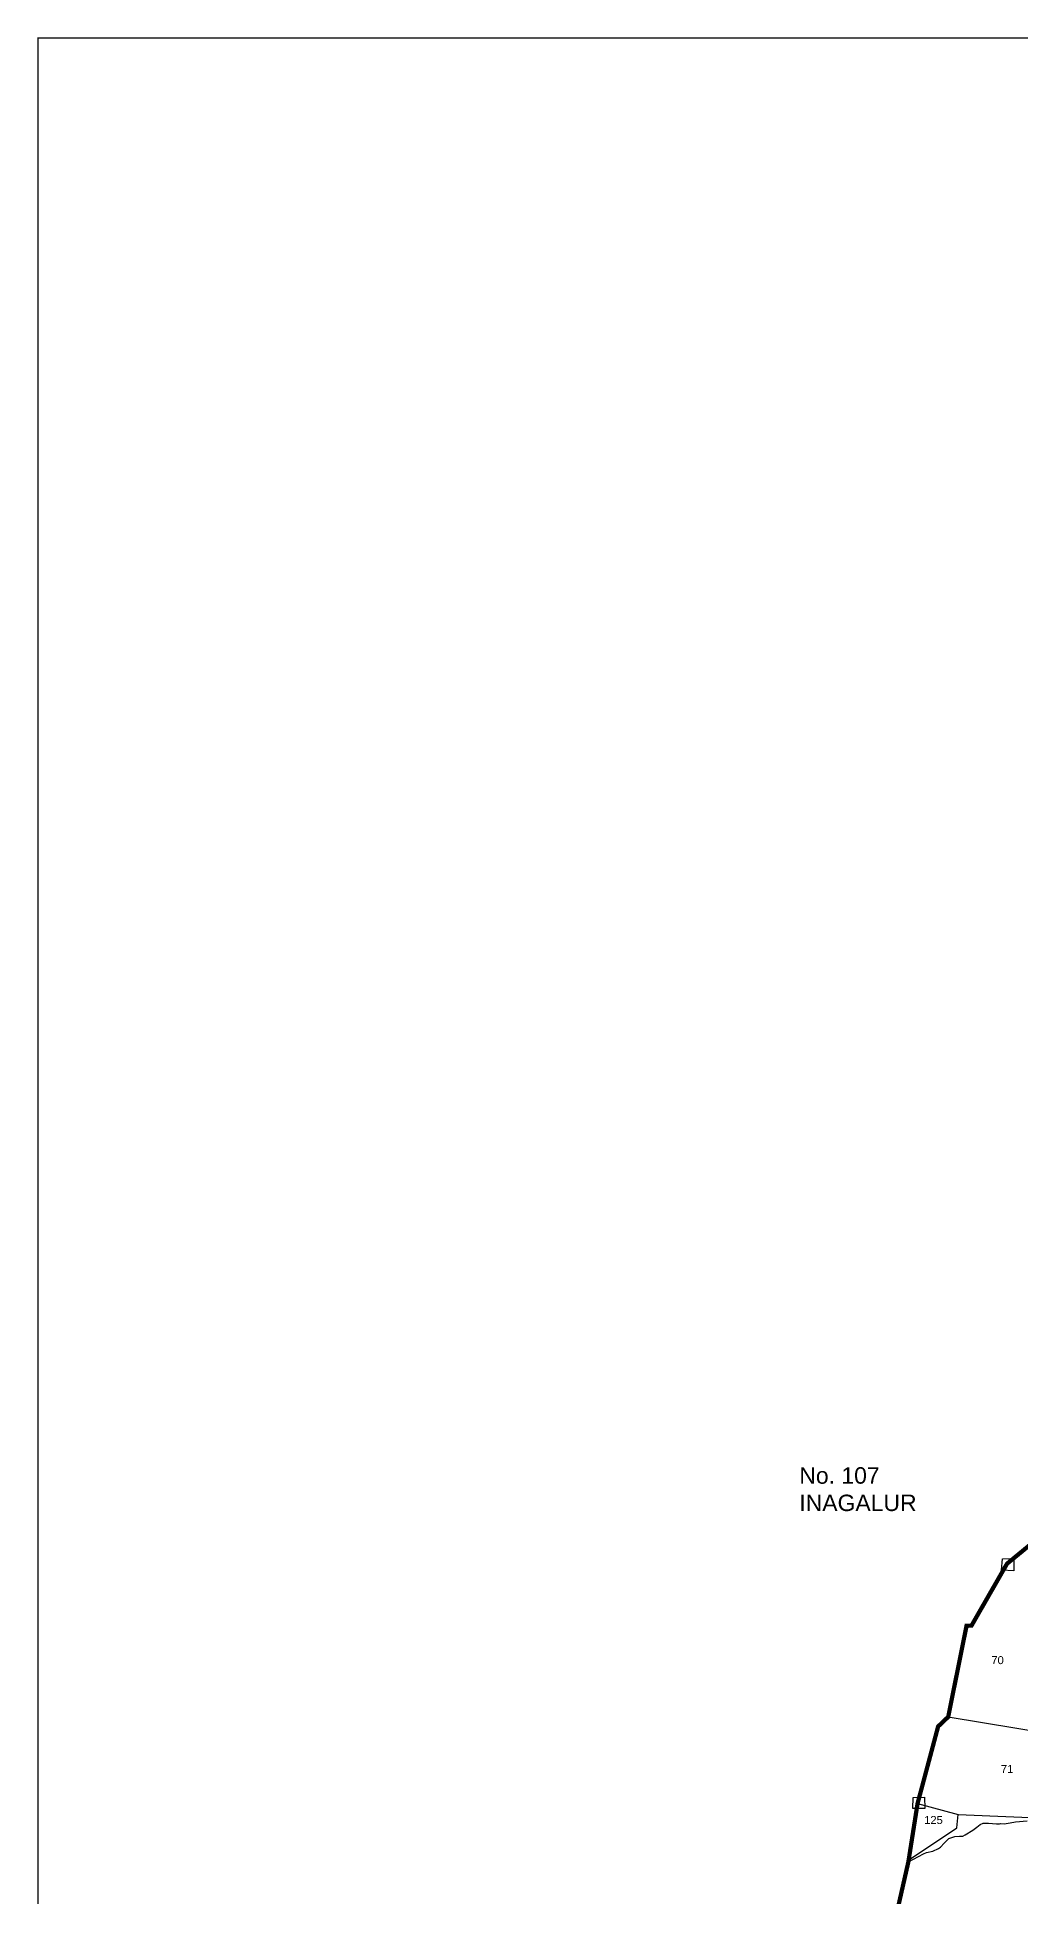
# Model space of a CAD drawing. Header units: inches. Extents: x 205997 to 211366, y 1604976 to 1613023.
# Drawn here: x 205997 to 207842, y 1609030 to 1612516 of the extents above; entities that cross this region are included whole.
import ezdxf

# ---------------------------------------------------------------- set-up
doc = ezdxf.new("R2010")
doc.units = ezdxf.units.IN
doc.header["$MEASUREMENT"] = 0
for name, color, linetype in [('PLOT', 7, 'Continuous'), ('PLOTS NO', 7, 'Continuous'), ('STREAM', 4, 'Continuous'), ('TEXT', 1, 'Continuous'), ('VILLAGE BOUNDARY STONES', 1, 'Continuous'), ('VILLAGE BOUNDRY', 5, 'Continuous')]:
    doc.layers.add(name, color=color, linetype=linetype)
doc.styles.get("Standard").update_dxf_attribs({"font": 'arial.ttf'})

msp = doc.modelspace()

# ---------------------------------------------------------------- linework, layer by layer
at = {"layer": 'PLOT'}
for points in [[(207705.7, 1609367.1), (207899.1, 1609335.5)], [(207648.2, 1609204.6), (207724.6, 1609184.3), (207948.1, 1609174.8), (208047.7, 1609168.4), (208161.3, 1609161.1), (208255.1, 1609169.9), (208342.3, 1609177.1), (208464.1, 1609186.7), (208565.7, 1609194.6), (208445.8, 1608926.7)], [(207631.5, 1609098.5), (207721.7, 1609158.9), (207724.6, 1609184.3)]]:
    msp.add_lwpolyline(points, dxfattribs=at)
at = {"layer": 'STREAM'}
msp.add_lwpolyline([(207631, 1609095.4), (207659.6, 1609110.5), (207664.7, 1609112.7), (207676.7, 1609115.2), (207687.4, 1609120.3), (207691.4, 1609122.6), (207698.4, 1609130.1), (207700.4, 1609133), (207701.5, 1609133.7), (207707, 1609138.9), (207718.1, 1609142.9), (207726.6, 1609143.6), (207732.9, 1609143.5), (207737.3, 1609146), (207751.7, 1609154.4), (207759.2, 1609160), (207765.8, 1609165.5), (207771.2, 1609167.9), (207781.3, 1609167.9), (207796, 1609166.3), (207802, 1609166.5), (207803.9, 1609167.3), (207810.7, 1609166.6), (207822, 1609168.7), (207831.9, 1609170.5), (207854, 1609171.9)], dxfattribs=at)
at = {"layer": 'VILLAGE BOUNDARY STONES'}
for points in [[(207807.5, 1609663.6), (207828.8, 1609664), (207828.5, 1609640.9), (207805.7, 1609642.4)], [(207640, 1609215.8), (207661.5, 1609216.4), (207661.8, 1609195.3), (207639.4, 1609195)]]:
    msp.add_lwpolyline(points, close=True, dxfattribs=at)
at = {"layer": 'VILLAGE BOUNDRY', "const_width": 3}
msp.add_lwpolyline([(205998.3, 1612514.8), (211364.7, 1612514.8), (211364.7, 1604978.5), (205998.3, 1604978.5)], close=True, dxfattribs=at)
at = {"layer": 'VILLAGE BOUNDRY', "const_width": 8}
msp.add_lwpolyline([(207857.4, 1609688.2), (207816, 1609654.2), (207749.4, 1609538.2), (207740.1, 1609537.9), (207705.7, 1609367.1), (207686.8, 1609349.1), (207648.2, 1609204.6), (207631, 1609095.4), (207587.2, 1608902.8)], dxfattribs=at)

# ---------------------------------------------------------------- texts
at = {"layer": 'PLOTS NO'}
for s, p in [('70', (207786.6, 1609466)), ('71', (207804.5, 1609261.8)), ('125', (207660.6, 1609166.2))]:
    msp.add_text(s, height=15, dxfattribs=at).set_placement(p)
at = {"layer": 'TEXT', "insert": (207426.4, 1609835), "char_height": 30.8, "width": 460.149, "attachment_point": 1, "rotation": 0.0563}
msp.add_mtext('No. 107   \\PINAGALUR', dxfattribs=at)

doc.saveas('drawing.dxf')
